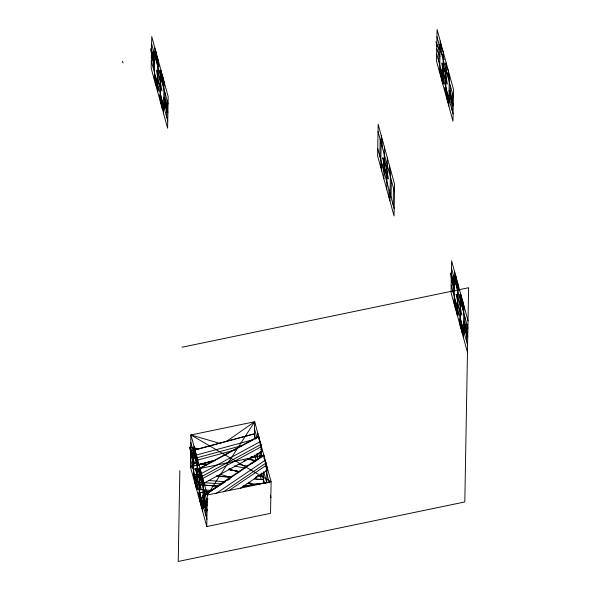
<?xml version="1.0" encoding="UTF-8"?>
<svg xmlns="http://www.w3.org/2000/svg" width="591" height="591" viewBox="0 0 591 591"><rect width="100%" height="100%" fill="white"/><g stroke="black" fill="none" stroke-linecap="round" stroke-linejoin="round"><path stroke-width="0.89" d="M151.466 52.466L152.493 58.723M153.438 68.726L153.741 51.668M154.31 79.682L154.872 48.041M157.538 83.73L157.413 90.999L167.608 128.195L168.169 96.658L151.747 36.62L151.185 68.261L157.413 90.999L154.369 76.062L157.538 83.73L157.967 59.359L154.798 51.69L157.841 66.65M157.605 80.184L157.775 70.166L162.037 91.066L157.605 80.184L159.105 83.87M162.614 102.265L162.481 109.498L159.444 94.545L162.614 102.265L160.442 96.968M163.485 113.154L164.047 81.58M164.616 109.601L164.919 92.543M166.736 117.343L167.039 100.285M179.849 470.643L178.231 561.45L464.807 501.958L468.626 287.728L182.05 347.22M199.788 472.106L190.354 466.609L190.915 434.969L254.677 421.738L271.106 481.776L270.545 513.313L206.776 526.551L190.354 466.609L196.338 462.435M192.607 467.082L192.91 450.017M193.479 478.038L194.04 446.397M214.932 460.478L198.074 465.028L194.882 457.242L195.015 449.958L254.462 433.905L255.511 439.061M194.587 474.329L194.454 481.613L197.645 489.392L194.587 474.329L200.09 474.75M195.503 468.611L199.898 479.316M211.415 490.449L196.581 489.355L197.135 457.715L193.966 450.047L253.421 434.001L253.561 434.348M205.284 507.307L201.649 507.854L201.782 500.621L200.704 497.991L203.422 497.578M199.049 468.604L202.218 476.272L202.085 483.564L199.049 468.604L257.742 436.823L257.802 433.159M202.654 511.51L203.215 479.936M203.784 507.95L204.087 490.892M205.904 515.699L206.207 498.641M206.776 526.551L207.338 495.014L190.915 434.969L220.761 443.664M226.257 441.566L254.677 421.738L254.418 436.424L255.238 438.404M256.642 438.411L256.671 436.786L254.551 429.022M257.336 459.347L257.447 453.26M258.732 439.231L258.777 436.719L200.083 468.486L199.522 500.082L202.72 507.883L206.348 507.337M260.683 456.917L260.771 451.768L259.161 452.64M259.279 440.554L260.904 444.476L260.86 446.959L202.174 478.754M263.372 482.071L263.549 471.965M265.906 467.075L265.98 463.041L263.808 457.774M243.093 486.157L266.696 482.574L266.984 466.698M379.865 156.423L380.168 139.365M380.737 167.379L381.298 135.738M381.72 170.962L377.612 155.958L378.174 124.317L394.603 184.355L394.042 215.9L381.72 170.962L381.845 163.67M382.274 139.299L382.148 146.583M382.761 157.96L387.164 168.664M383.84 178.704L384.401 147.063M385.539 171.575L384.039 167.881L384.15 161.313M386.78 189.43L387.349 157.834M388.915 197.195L389.041 189.97M389.343 172.904L389.476 165.62M389.912 200.851L390.481 169.277M391.05 197.298L391.353 180.24M393.17 205.04L393.473 187.982M436.793 46.541L436.83 44.236M438.781 61.663L439.083 44.598M439.652 72.612L440.221 40.971M440.635 76.195L436.527 61.191L437.096 29.55L453.519 89.596L452.957 121.133L440.635 76.195L440.768 68.903L443.826 83.974M441.189 44.532L441.063 51.823L444.255 59.602M442.955 73.114L443.124 63.097L447.387 83.996L442.955 73.114L444.454 76.808M445.703 94.663L446.264 63.067M447.956 95.203L447.83 102.435L444.794 87.483M448.266 78.138L448.392 70.854L445.222 63.185M448.835 106.092L449.396 74.518M449.965 102.531L450.268 85.473M452.085 110.281L452.388 93.223M453.297 292.907L453.6 275.842M454.169 303.863L454.73 272.222M456.193 294.436L460.596 305.141M457.7 290.831L454.664 275.871L457.833 283.54L457.271 315.18L454.235 300.243L457.404 307.911M462.472 326.446L462.347 333.679L459.31 318.726L462.472 326.446L461.394 323.816M463.344 337.335L463.913 305.761M464.482 333.775L464.785 316.717M466.602 341.524L466.905 324.466M254.677 421.738L207.338 495.014L271.106 481.776L190.915 434.969M250.17 459.473L252.143 456.422M251.884 463.595L263.852 455.255L265.248 462.125M205.047 500.983L208.076 498.93M215.649 493.795L264.901 460.426M207.633 502.557L206.119 503.584L202.935 495.812L262.81 455.365M223.546 491.778L265.98 463.041M206.074 506.066L207.589 505.039M228.806 490.663L265.935 465.516M207.507 509.848L205.993 510.875L202.935 495.812L225.563 481.665M255.238 477.513L256.76 476.486M240.397 488.314L266.918 470.347L265.588 463.817M227.904 480.202L230.246 478.74M202.935 495.812L206.887 493.485M208.46 492.562L210.832 491.165M204.951 505.763L206.532 504.847M201.139 473.664L259.826 441.876M202.218 476.272L260.904 444.476M258.777 436.719L261.843 451.79L203.149 483.586L201.043 478.437L202.654 477.572M228.614 469.188L230.224 468.323M243.891 460.914L245.494 460.042M250.318 457.434L251.929 456.562M200.002 473.295L201.605 472.423M259.264 452.787L261.843 451.79L260.816 449.293M214.925 460.455L198.074 465.028L195.015 449.958M194.934 454.782L196.707 454.302M196.064 455.114L252.845 439.785M194.882 457.242L196.663 456.762M197.135 457.715L242.391 445.503M195.968 459.879L197.741 459.406M197.091 460.19L235.248 449.891M212.982 460.692L197.01 465.006L193.966 450.047M190.354 466.609L202.927 464.001M201.649 507.854L198.613 492.901L210.418 491.114M204.508 500.215L201.782 500.621L198.613 492.901M210.551 491.202L199.647 492.835L202.72 507.883M242.34 486.423L267.767 482.603M199.566 497.592L201.383 497.319M201.738 503.067L204.464 502.66M216.609 476.014L231.295 477.136M254.241 478.895L263.416 479.604L264.118 483.032M196.581 489.355L193.545 474.418L199.049 474.839M216.483 476.169L230.254 477.218M255.955 479.175L261.458 479.597M194.498 479.131L196.338 479.271M195.636 479.478L197.468 479.619M199.307 479.766L202.056 479.973M208.483 480.468L225.001 481.731M247.031 483.416L258.961 484.332M202.218 482.515L196.707 482.086L193.545 474.418M204.05 482.655L221.492 483.992M244.438 485.765L248.109 486.046M195.547 484.273L197.379 484.413M198.502 484.701L196.663 484.561L198.487 484.642M217.776 486.179L200.334 484.842L217.769 486.134M198.82 448.82L190.701 447.143L193.759 462.251M247.526 458.86L256.546 460.714M197.202 463.122L192.688 462.199L189.652 447.239L191.454 447.609M193.264 447.978L197.771 448.909M248.286 459.318L254.603 460.625M192.37 454.811L190.575 454.442L193.759 462.214L197.364 462.96L193.73 462.14M195.525 455.462L192.821 454.907L189.652 447.239M237.922 464.201L246.942 466.063M192.777 457.382L195.481 457.944M234.272 465.937L245.095 468.168M206.385 464.814L200.977 463.699L206.362 464.755M261.414 476.161L257.802 475.415L261.414 476.161L260.919 473.746M200.807 463.869L206.222 464.984M228.776 469.623L238.698 471.662M257.639 475.563L260.343 476.117L261.252 479.419M220.273 474.351L230.808 477.417M248.36 482.515L251.877 483.534M435.833 41.813L439.002 49.481M453.511 280.732L450.349 273.064L453.386 288.024M466.816 329.409L463.625 321.637L466.683 336.7M153.653 56.551L150.483 48.883L153.52 63.843M166.95 105.228L163.766 97.456L166.825 112.519M122.374 61.22L123.091 62.949M449.33 78.16L446.131 70.359M436.749 49.023L439.903 56.721M446.079 73.897L441.669 63.156L445.902 83.9M451.265 280.267L454.449 288.039L451.391 272.968M464.563 328.958L467.754 336.722L464.696 321.667M151.407 56.093L154.591 63.858L151.532 48.787M160.73 80.96L156.327 70.218L160.553 90.962M164.704 104.777L167.888 112.541L164.83 97.485M266.231 468.685L266.918 470.347M203.873 503.133L207.057 510.897L203.998 495.842L263.852 455.255L200.083 468.486L203.149 483.586M460.648 301.602L463.846 309.411L460.781 294.311L460.212 325.907L463.41 333.708L460.345 318.66M160.789 77.428L163.98 85.23L160.915 70.137L160.353 101.733L163.552 109.527L160.479 94.486M199.957 475.777L201.043 478.444M457.471 304.365L461.896 315.239L457.641 294.348M384.039 167.881L388.464 178.763L384.209 157.863M436.963 36.834L453.386 96.887M436.66 53.899L453.083 113.945M468.035 320.839L451.605 260.794L451.044 292.434L467.474 352.376M451.48 268.085L467.902 328.131M451.177 285.143L467.599 345.188M378.048 131.601L394.47 191.647M377.745 148.666L394.167 208.704M151.614 43.904L168.043 103.95M260.771 451.768L262.131 456.74M265.891 470.473L269.274 482.862M258.718 453.371L259.907 457.737M263.808 472.002L266.696 482.574M270.419 496.189L270.826 497.659L270.331 495.243M151.311 60.969L167.741 121.007M256.368 453.844L257.957 459.658M261.606 472.985L264.362 483.061M254.595 455.136L256.036 460.404M190.782 442.26L207.212 502.306M190.479 459.318L206.909 519.363M451.31 277.785L452.359 282.904M190.612 451.967L191.661 457.079M450.179 90.423L453.238 105.471M440.155 44.65L443.316 52.296L442.755 83.937L439.719 68.992M452.167 105.457L449.116 90.386M445.828 87.416L448.894 102.457M456.186 294.399L460.419 315.143M382.754 157.923L386.987 178.659M154.369 76.062L155.33 80.782M195.495 468.574L199.721 489.318M155.418 75.973L155.285 83.257L158.477 91.044L155.418 75.973M155.847 51.602L155.714 58.886L158.905 66.672L155.847 51.602M163.042 77.916L162.917 85.207L159.88 70.248L163.042 77.916M196.884 471.965L196.773 478.54L201.206 489.422L196.943 468.523L196.884 471.965M455.277 300.154L455.151 307.438L458.343 315.217L455.277 300.154M455.661 278.295L455.58 283.067L458.771 290.853L455.705 275.783L455.661 278.295M462.908 302.097L462.775 309.389L459.739 294.429L462.908 302.097M239.761 471.699L228.939 469.468L239.754 471.67"/></g></svg>
